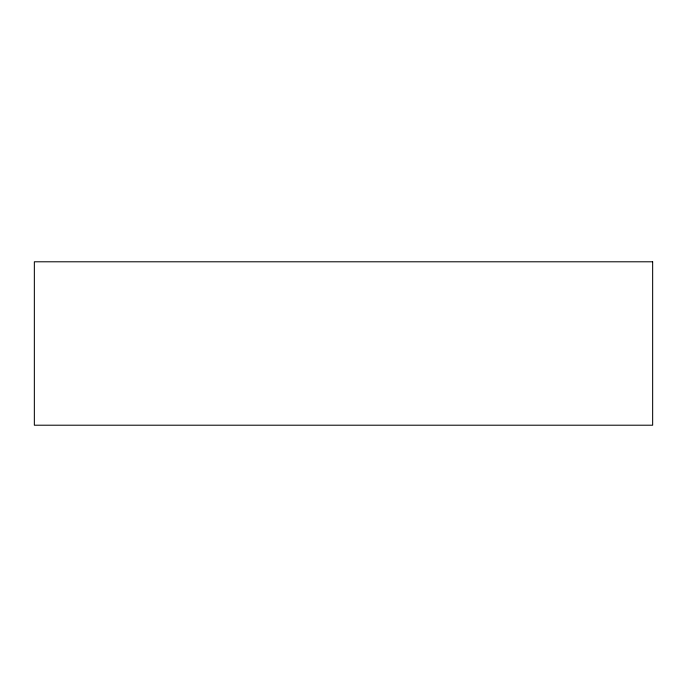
<?xml version="1.0" encoding="UTF-8"?>
<svg xmlns="http://www.w3.org/2000/svg" width="687" height="687" viewBox="0 0 687 687"><rect width="100%" height="100%" fill="white"/><g stroke="black" fill="none" stroke-linecap="round" stroke-linejoin="round"><path stroke-width="1.03" d="M652.65 261.79L34.35 261.79L34.35 425.21L652.65 425.21L652.65 261.79"/></g></svg>
